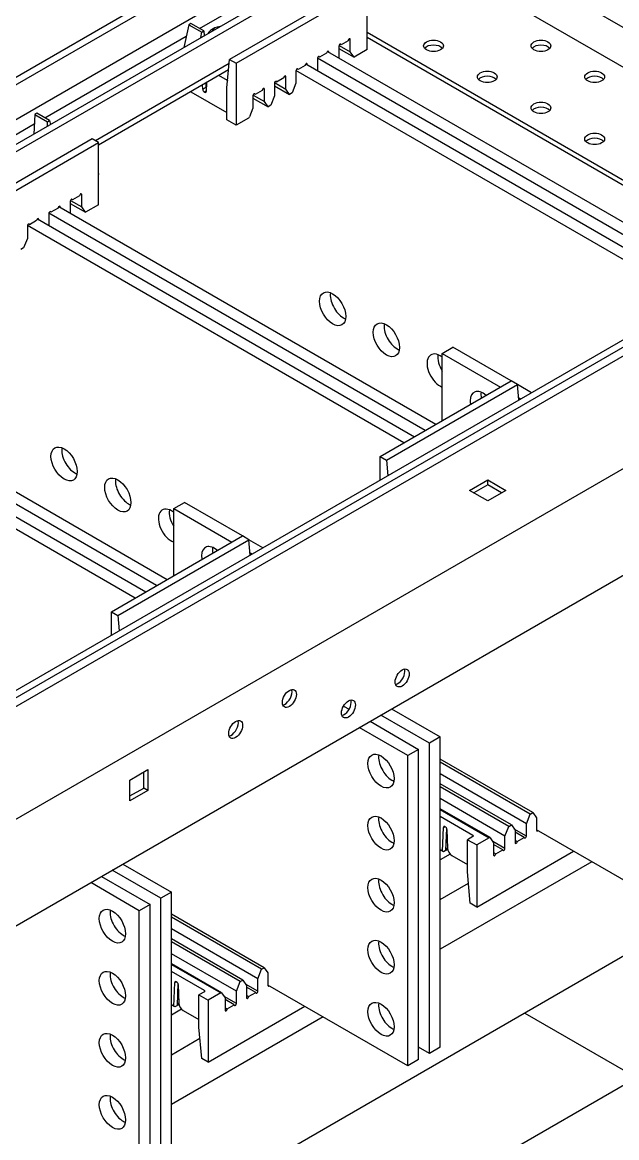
# Model space of a CAD drawing. Header units: millimetres. Extents: x -116965 to 323937, y 291661 to 566926.
# Drawn here: x -14792.5 to -14690.8, y 325545 to 325735.8 of the extents above; entities that cross this region are included whole.
import ezdxf

# ---------------------------------------------------------------- set-up
doc = ezdxf.new("R2010")
doc.units = ezdxf.units.MM
doc.layers.add('ALPHA', color=255, linetype='Continuous')

msp = doc.modelspace()

# ---------------------------------------------------------------- linework, layer by layer
at = {"layer": 'ALPHA'}
for p, q in [((-14832.422804, 325810.513784), (-14646.920411, 325703.413927)), ((-14744.8745, 325754.469458), (-14897.118832, 325666.571152)), ((-14743.771413, 325753.832591), (-14896.015746, 325665.934285)), ((-14742.668327, 325748.525363), (-14890.868008, 325662.962237)), ((-14734.94672, 325748.737652), (-14887.191053, 325660.839346)), ((-14733.843634, 325748.100785), (-14886.087967, 325660.202479)), ((-14641.037283, 325706.810553), (-14711.818672, 325747.676207)), ((-14762.156189, 325734.726571), (-14744.480334, 325744.931731)), ((-14734.579025, 325742.368979), (-14757.008452, 325729.419343)), ((-14755.905365, 325728.782476), (-14733.475938, 325741.732112)), ((-14733.475938, 325731.117656), (-14733.475938, 325741.732112)), ((-14763.994667, 325735.363438), (-14764.862748, 325731.49147)), ((-14763.626972, 325735.575728), (-14763.994667, 325735.363438)), ((-14763.994667, 325735.363438), (-14761.788494, 325734.089704)), ((-14761.420798, 325734.301993), (-14763.626972, 325735.575728)), ((-14761.927672, 325733.160193), (-14761.788494, 325734.089704)), ((-14761.788494, 325734.089704), (-14761.420798, 325734.301993)), ((-14761.420798, 325734.301993), (-14761.390157, 325733.470527)), ((-14759.545551, 325734.811487), (-14760.097094, 325734.493053)), ((-14733.475938, 325734.068475), (-14669.515302, 325697.140784)), ((-14788.630267, 325719.441755), (-14764.432035, 325733.412611)), ((-14736.730044, 325732.635523), (-14737.943439, 325731.934969)), ((-14736.546196, 325732.953957), (-14736.362348, 325732.847813)), ((-14736.362348, 325730.724921), (-14736.362348, 325732.847813)), ((-14733.475938, 325733.219318), (-14670.250693, 325696.716206)), ((-14764.862748, 325731.49147), (-14764.863766, 325731.465038)), ((-14764.840367, 325731.478548), (-14764.862748, 325731.49147)), ((-14740.406999, 325730.512632), (-14741.620394, 325729.812078)), ((-14740.271763, 325730.795445), (-14675.747741, 325693.542484)), ((-14740.223151, 325730.831066), (-14740.039303, 325730.724921)), ((-14740.039303, 325730.661235), (-14740.039303, 325730.724921)), ((-14738.311135, 325731.72268), (-14738.311135, 325729.663476)), ((-14738.311135, 325731.31171), (-14735.725481, 325729.818882)), ((-14738.288748, 325731.837129), (-14736.362348, 325730.724921)), ((-14737.943439, 325731.934969), (-14738.127287, 325732.041114)), ((-14735.725481, 325729.818882), (-14736.362348, 325730.724921)), ((-14733.475938, 325731.117656), (-14735.725481, 325729.818882)), ((-14757.07323, 325728.745076), (-14779.989422, 325715.514407)), ((-14757.472208, 325724.592155), (-14757.008452, 325729.419343)), ((-14757.008452, 325729.419343), (-14755.905365, 325728.782476)), ((-14755.905365, 325728.782476), (-14755.905365, 325718.16802)), ((-14744.083954, 325728.389741), (-14745.29735, 325727.689187)), ((-14743.948718, 325728.672554), (-14679.424696, 325691.419592)), ((-14743.900107, 325728.708175), (-14743.716259, 325728.60203)), ((-14743.716259, 325728.538344), (-14743.716259, 325728.60203)), ((-14741.98809, 325729.599789), (-14741.98809, 325727.540585)), ((-14677.586218, 325692.481038), (-14741.981547, 325729.659698)), ((-14741.620394, 325729.812078), (-14741.804242, 325729.918223)), ((-14757.180558, 325727.627914), (-14779.437879, 325714.777644)), ((-14757.362345, 325725.80246), (-14758.852342, 325726.66271)), ((-14747.577062, 325726.585284), (-14747.393214, 325726.479139)), ((-14747.393214, 325724.356248), (-14747.393214, 325726.479139)), ((-14745.665045, 325727.476898), (-14745.665045, 325725.354007)), ((-14681.263174, 325690.358147), (-14745.658502, 325727.536807)), ((-14745.29735, 325727.689187), (-14745.481197, 325727.795332)), ((-14761.616115, 325724.317195), (-14761.643173, 325725.051422)), ((-14761.064572, 325724.635628), (-14761.616115, 325724.317195)), ((-14761.09163, 325725.369856), (-14761.064572, 325724.635628)), ((-14761.077083, 325724.975117), (-14760.985167, 325724.922049)), ((-14760.969208, 325725.440536), (-14761.014393, 325723.972509)), ((-14757.471748, 325724.591889), (-14757.472208, 325724.592155)), ((-14757.471748, 325719.072372), (-14757.471748, 325724.591889)), ((-14757.355556, 325725.80638), (-14757.362345, 325725.80246)), ((-14749.342, 325725.354007), (-14749.342, 325723.231116)), ((-14749.342, 325724.943037), (-14746.756347, 325723.450209)), ((-14749.319614, 325725.468455), (-14747.393214, 325724.356248)), ((-14748.974305, 325725.566296), (-14749.158153, 325725.672441)), ((-14747.76091, 325726.26685), (-14748.974305, 325725.566296)), ((-14745.665045, 325725.354007), (-14746.301912, 325723.712577)), ((-14829.297392, 325598.118528), (-14613.092423, 325722.944525)), ((-14763.632383, 325723.902951), (-14757.471748, 325720.346107)), ((-14761.340604, 325723.853526), (-14761.01222, 325724.043119)), ((-14761.289997, 325723.824308), (-14761.340604, 325723.853526)), ((-14761.014051, 325723.983626), (-14761.289997, 325723.824308)), ((-14753.018956, 325723.231116), (-14753.018956, 325721.108225)), ((-14753.018956, 325722.820146), (-14750.433302, 325721.327318)), ((-14752.996569, 325723.345564), (-14751.070169, 325722.233357)), ((-14752.65126, 325723.443405), (-14752.835108, 325723.549549)), ((-14751.437865, 325724.143959), (-14752.65126, 325723.443405)), ((-14751.254017, 325724.462393), (-14751.070169, 325724.356248)), ((-14751.070169, 325722.233357), (-14751.070169, 325724.356248)), ((-14749.342, 325723.231116), (-14749.978868, 325721.589686)), ((-14746.756347, 325723.450209), (-14747.393214, 325724.356248)), ((-14746.301912, 325723.712577), (-14746.756347, 325723.450209)), ((-14753.018956, 325721.108225), (-14753.602751, 325719.60358)), ((-14750.433302, 325721.327318), (-14751.070169, 325722.233357)), ((-14749.978868, 325721.589686), (-14750.433302, 325721.327318)), ((-14790.361094, 325720.01647), (-14790.529867, 325716.646708)), ((-14789.993398, 325720.228759), (-14790.361094, 325720.01647)), ((-14790.361094, 325720.01647), (-14788.192247, 325718.764286)), ((-14787.824551, 325718.976575), (-14789.993398, 325720.228759)), ((-14788.192247, 325718.764286), (-14787.824551, 325718.976575)), ((-14788.169656, 325718.009377), (-14788.192247, 325718.764286)), ((-14787.824551, 325718.976575), (-14787.647147, 325718.311047)), ((-14755.905365, 325718.16802), (-14757.471748, 325719.072372)), ((-14753.761967, 325719.405512), (-14755.905365, 325718.16802)), ((-14808.11813, 325708.190432), (-14790.442275, 325718.395592)), ((-14780.540966, 325715.83284), (-14802.970393, 325702.883204)), ((-14801.867306, 325702.246337), (-14779.437879, 325715.195973)), ((-14779.437879, 325715.195973), (-14780.540966, 325715.83284)), ((-14779.437879, 325704.581517), (-14779.437879, 325715.195973)), ((-14812.604016, 325588.480603), (-14596.399046, 325713.3066)), ((-14783.90538, 325705.39883), (-14784.089228, 325705.504975)), ((-14782.691985, 325706.099385), (-14783.90538, 325705.39883)), ((-14782.508137, 325706.417818), (-14782.324289, 325706.311674)), ((-14782.324289, 325704.188783), (-14782.324289, 325706.311674)), ((-14786.36894, 325703.976493), (-14787.582335, 325703.275939)), ((-14786.233703, 325704.259306), (-14721.709682, 325667.006345)), ((-14786.185092, 325704.294927), (-14786.001244, 325704.188783)), ((-14786.001244, 325704.125096), (-14786.001244, 325704.188783)), ((-14784.273075, 325705.186541), (-14784.273075, 325703.127337)), ((-14784.273075, 325704.775571), (-14781.687422, 325703.282743)), ((-14784.250689, 325705.30099), (-14782.324289, 325704.188783)), ((-14781.687422, 325703.282743), (-14782.324289, 325704.188783)), ((-14779.437879, 325704.581517), (-14781.687422, 325703.282743)), ((-14790.045895, 325701.853602), (-14791.25929, 325701.153048)), ((-14789.910659, 325702.136415), (-14725.386637, 325664.883454)), ((-14789.862047, 325702.172036), (-14789.6782, 325702.065891)), ((-14789.6782, 325702.002205), (-14789.6782, 325702.065891)), ((-14787.950031, 325703.06365), (-14787.950031, 325701.004446)), ((-14723.548159, 325665.944899), (-14787.943487, 325703.123559)), ((-14787.582335, 325703.275939), (-14787.766183, 325703.382084)), ((-14657.73066, 325699.911157), (-14806.298037, 325614.135742)), ((-14791.626986, 325700.940759), (-14791.626986, 325698.817868)), ((-14727.225114, 325663.822008), (-14791.620443, 325701.000668)), ((-14791.25929, 325701.153048), (-14791.443138, 325701.259193)), ((-14656.627573, 325699.27429), (-14805.194951, 325613.498874)), ((-14791.626986, 325698.817868), (-14792.263853, 325697.176438)), ((-14792.263853, 325697.176438), (-14792.718287, 325696.91407)), ((-14796.388643, 325579.585689), (-14611.658411, 325686.239738)), ((-14720.62498, 325679.117439), (-14718.786502, 325680.178884)), ((-14720.62498, 325667.632598), (-14720.62498, 325679.117439)), ((-14720.62498, 325679.117439), (-14710.678816, 325673.375018)), ((-14708.840338, 325674.436464), (-14718.786502, 325680.178884)), ((-14832.195644, 325677.723167), (-14767.671622, 325640.470206)), ((-14835.872599, 325675.600276), (-14771.348578, 325638.347315)), ((-14769.5101, 325639.40876), (-14833.905428, 325676.58742)), ((-14773.187055, 325637.285869), (-14837.582384, 325674.464529)), ((-14731.269765, 325661.486828), (-14708.840338, 325674.436464)), ((-14730.166679, 325660.84996), (-14707.737252, 325673.799596)), ((-14707.737252, 325673.799596), (-14708.840338, 325674.436464)), ((-14705.347231, 325672.419717), (-14707.737252, 325673.799596)), ((-14707.509941, 325671.171075), (-14707.737252, 325673.799596)), ((-14707.54402, 325671.565143), (-14707.185708, 325671.358271)), ((-14731.269765, 325661.486828), (-14730.166679, 325660.84996)), ((-14731.269765, 325657.453335), (-14731.269765, 325661.486828)), ((-14730.166679, 325660.84996), (-14729.939369, 325658.22144)), ((-14715.936862, 325655.712564), (-14712.848219, 325657.495793)), ((-14712.848219, 325656.646636), (-14715.201471, 325655.287986)), ((-14712.848219, 325657.495793), (-14709.759577, 325655.712564)), ((-14712.848219, 325656.646636), (-14712.848219, 325657.495793)), ((-14710.494968, 325655.287986), (-14712.848219, 325656.646636)), ((-14712.848219, 325653.929335), (-14715.936862, 325655.712564)), ((-14709.759577, 325655.712564), (-14712.848219, 325653.929335)), ((-14766.58692, 325652.5813), (-14764.748443, 325653.642745)), ((-14766.58692, 325641.096459), (-14766.58692, 325652.5813)), ((-14766.58692, 325652.5813), (-14756.640757, 325646.838879)), ((-14754.802279, 325647.900325), (-14764.748443, 325653.642745)), ((-14777.231706, 325634.950689), (-14754.802279, 325647.900325)), ((-14776.128619, 325634.313822), (-14753.699192, 325647.263457)), ((-14753.699192, 325647.263457), (-14754.802279, 325647.900325)), ((-14751.309171, 325645.883578), (-14753.699192, 325647.263457)), ((-14753.471882, 325644.634936), (-14753.699192, 325647.263457)), ((-14753.505961, 325645.029004), (-14753.147649, 325644.822133)), ((-14777.231706, 325634.950689), (-14776.128619, 325634.313822)), ((-14777.231706, 325630.917196), (-14777.231706, 325634.950689)), ((-14776.128619, 325634.313822), (-14775.901309, 325631.685301)), ((-14737.510647, 325618.810976), (-14736.556138, 325618.25989)), ((-14729.302594, 325618.317837), (-14720.992675, 325613.520103)), ((-14732.979549, 325616.194946), (-14724.669631, 325611.397212)), ((-14722.831153, 325612.458658), (-14731.141072, 325617.256392)), ((-14726.508108, 325610.335767), (-14734.818027, 325615.1335)), ((-14720.992675, 325613.520103), (-14722.831153, 325612.458658)), ((-14722.831153, 325559.38638), (-14722.831153, 325612.458658)), ((-14720.992675, 325560.447825), (-14720.992675, 325613.520103)), ((-14724.669631, 325611.397212), (-14726.508108, 325610.335767)), ((-14726.508108, 325557.263489), (-14726.508108, 325610.335767)), ((-14724.669631, 325558.324934), (-14724.669631, 325611.397212)), ((-14705.120013, 325600.584892), (-14720.992675, 325609.748978)), ((-14705.574448, 325600.322525), (-14720.992675, 325609.224242)), ((-14774.069524, 325606.143057), (-14770.980882, 325607.926285)), ((-14771.716273, 325604.784406), (-14771.716273, 325607.501707)), ((-14770.980882, 325607.926285), (-14770.980882, 325604.359828)), ((-14706.211315, 325598.681094), (-14720.992675, 325607.215117)), ((-14774.069524, 325602.5766), (-14774.069524, 325606.143057)), ((-14774.069524, 325603.425756), (-14771.716273, 325604.784406)), ((-14770.980882, 325604.359828), (-14774.069524, 325602.5766)), ((-14770.980882, 325604.359828), (-14771.716273, 325604.784406)), ((-14708.796969, 325598.462001), (-14720.992675, 325605.503196)), ((-14709.251403, 325598.199633), (-14720.992675, 325604.97846)), ((-14709.88827, 325596.558203), (-14720.992675, 325602.969334)), ((-14712.450069, 325596.290705), (-14720.992675, 325601.222781)), ((-14720.992675, 325601.134848), (-14712.580069, 325596.277827)), ((-14705.574448, 325600.322525), (-14705.120013, 325600.584892)), ((-14705.120013, 325600.584892), (-14704.483146, 325599.678853)), ((-14715.370611, 325596.6877), (-14720.992675, 325599.9336)), ((-14706.211315, 325598.681094), (-14705.574448, 325600.322525)), ((-14706.211315, 325596.558203), (-14706.211315, 325598.681094)), ((-14704.483146, 325599.678853), (-14704.483146, 325597.555962)), ((-14720.590608, 325593.969661), (-14720.434216, 325598.032837)), ((-14720.434216, 325598.032837), (-14720.170684, 325598.184988)), ((-14720.158705, 325598.178373), (-14720.108098, 325598.149154)), ((-14719.89934, 325597.918265), (-14720.046695, 325594.08986)), ((-14719.832494, 325597.682714), (-14719.73817, 325594.509316)), ((-14715.370611, 325596.6877), (-14715.370611, 325596.47541)), ((-14709.88827, 325596.558203), (-14709.251403, 325598.199633)), ((-14709.251403, 325598.199633), (-14708.796969, 325598.462001)), ((-14708.796969, 325598.462001), (-14708.160101, 325597.555962)), ((-14706.211315, 325596.558203), (-14708.310786, 325597.770333)), ((-14708.160101, 325597.555962), (-14708.160101, 325595.433071)), ((-14706.579011, 325596.345914), (-14708.160101, 325597.258757)), ((-14680.546167, 325583.799628), (-14704.483146, 325597.619649)), ((-14719.76695, 325595.477569), (-14719.988362, 325595.605402)), ((-14719.777587, 325595.835443), (-14719.975118, 325595.949487)), ((-14715.370611, 325596.47541), (-14716.289849, 325595.944688)), ((-14716.289849, 325595.944688), (-14714.723467, 325595.040336)), ((-14716.289849, 325590.425171), (-14716.289849, 325595.944688)), ((-14712.580069, 325596.277827), (-14714.723467, 325595.040336)), ((-14714.723467, 325595.040336), (-14714.723467, 325584.425881)), ((-14712.420852, 325596.263607), (-14711.837057, 325595.433071)), ((-14709.88827, 325594.435312), (-14711.987741, 325595.647442)), ((-14711.837057, 325595.433071), (-14711.837057, 325593.31018)), ((-14710.255966, 325594.223023), (-14711.837057, 325595.135866)), ((-14709.88827, 325594.435312), (-14709.88827, 325596.558203)), ((-14708.160101, 325595.857649), (-14707.792406, 325595.64536)), ((-14707.792406, 325595.64536), (-14706.579011, 325596.345914)), ((-14720.422747, 325593.872746), (-14720.992675, 325594.201794)), ((-14719.269688, 325593.477019), (-14720.992675, 325592.482252)), ((-14719.709251, 325594.284683), (-14720.422747, 325593.872746)), ((-14719.715267, 325594.313438), (-14720.031072, 325594.495768)), ((-14719.003227, 325593.265475), (-14716.289849, 325591.698905)), ((-14714.723467, 325584.425881), (-14698.177168, 325593.978891)), ((-14711.837057, 325593.734758), (-14711.469361, 325593.522469)), ((-14711.469361, 325593.522469), (-14710.255966, 325594.223023)), ((-14775.264535, 325591.781698), (-14766.954616, 325586.983964)), ((-14695.051756, 325592.174433), (-14720.992675, 325577.197436)), ((-14778.94149, 325589.658807), (-14770.631571, 325584.861073)), ((-14768.793094, 325585.922519), (-14777.103013, 325590.720253)), ((-14716.289849, 325590.425702), (-14716.290309, 325590.425436)), ((-14716.290309, 325590.425436), (-14716.289849, 325590.425171)), ((-14715.826553, 325585.062748), (-14716.290309, 325590.425436)), ((-14772.470049, 325583.799628), (-14780.779968, 325588.597362)), ((-14720.992675, 325585.689001), (-14716.123805, 325588.500044)), ((-14766.954616, 325586.983964), (-14768.793094, 325585.922519)), ((-14768.793094, 325532.850241), (-14768.793094, 325585.922519)), ((-14766.954616, 325533.911687), (-14766.954616, 325586.983964)), ((-14770.631571, 325584.861073), (-14772.470049, 325583.799628)), ((-14772.470049, 325530.72735), (-14772.470049, 325583.799628)), ((-14770.631571, 325531.788795), (-14770.631571, 325584.861073)), ((-14714.723467, 325584.425881), (-14715.826553, 325585.062748)), ((-14679.461466, 325581.878411), (-14784.806234, 325521.057581)), ((-14751.081954, 325574.048753), (-14766.954616, 325583.212839)), ((-14751.536389, 325573.786386), (-14766.954616, 325582.688103)), ((-14752.173256, 325572.144955), (-14766.954616, 325580.678978)), ((-14754.758909, 325571.925862), (-14766.954616, 325578.967057)), ((-14755.213344, 325571.663495), (-14766.954616, 325578.442321)), ((-14755.850211, 325570.022064), (-14766.954616, 325576.433195)), ((-14758.412009, 325569.754566), (-14766.954616, 325574.686642)), ((-14766.954616, 325574.598709), (-14758.542009, 325569.741689)), ((-14752.173256, 325572.144955), (-14751.536389, 325573.786386)), ((-14751.536389, 325573.786386), (-14751.081954, 325574.048753)), ((-14751.081954, 325574.048753), (-14750.445087, 325573.142714)), ((-14761.332551, 325570.151561), (-14766.954616, 325573.397461)), ((-14755.213344, 325571.663495), (-14754.758909, 325571.925862)), ((-14754.758909, 325571.925862), (-14754.122042, 325571.019823)), ((-14752.173256, 325570.022064), (-14752.173256, 325572.144955)), ((-14750.445087, 325573.142714), (-14750.445087, 325571.019823)), ((-14766.552549, 325567.433522), (-14766.396157, 325571.496698)), ((-14766.396157, 325571.496698), (-14766.132625, 325571.648849)), ((-14766.120646, 325571.642234), (-14766.070039, 325571.613016)), ((-14765.86128, 325571.382126), (-14766.008636, 325567.553721)), ((-14765.794435, 325571.146575), (-14765.700111, 325567.973177)), ((-14761.332551, 325569.939272), (-14762.25179, 325569.408549)), ((-14761.332551, 325570.151561), (-14761.332551, 325569.939272)), ((-14755.850211, 325570.022064), (-14755.213344, 325571.663495)), ((-14755.850211, 325567.899173), (-14755.850211, 325570.022064)), ((-14752.173256, 325570.022064), (-14754.272727, 325571.234194)), ((-14754.122042, 325571.019823), (-14754.122042, 325568.896932)), ((-14752.540951, 325569.809775), (-14754.122042, 325570.722618)), ((-14726.508108, 325557.263489), (-14750.445087, 325571.08351)), ((-14765.728891, 325568.941431), (-14765.950302, 325569.069263)), ((-14765.739528, 325569.299304), (-14765.937059, 325569.413348)), ((-14762.25179, 325569.408549), (-14760.685407, 325568.504197)), ((-14762.25179, 325563.889032), (-14762.25179, 325569.408549)), ((-14758.542009, 325569.741689), (-14760.685407, 325568.504197)), ((-14760.685407, 325568.504197), (-14760.685407, 325557.889742)), ((-14758.382792, 325569.727468), (-14757.798997, 325568.896932)), ((-14755.850211, 325567.899173), (-14757.949682, 325569.111303)), ((-14757.798997, 325568.896932), (-14757.798997, 325566.774041)), ((-14756.217907, 325567.686884), (-14757.798997, 325568.599727)), ((-14754.122042, 325569.32151), (-14753.754347, 325569.109221)), ((-14753.754347, 325569.109221), (-14752.540951, 325569.809775)), ((-14766.384688, 325567.336607), (-14766.954616, 325567.665655)), ((-14765.231629, 325566.94088), (-14766.954616, 325565.946113)), ((-14765.671192, 325567.748544), (-14766.384688, 325567.336607)), ((-14765.677207, 325567.777299), (-14765.993012, 325567.959629)), ((-14764.965168, 325566.729336), (-14762.25179, 325565.162767)), ((-14760.685407, 325557.889742), (-14744.139109, 325567.442752)), ((-14757.798997, 325567.198619), (-14757.431302, 325566.98633)), ((-14757.431302, 325566.98633), (-14756.217907, 325567.686884)), ((-14706.487087, 325566.275162), (-14687.366919, 325555.236128)), ((-14741.013697, 325565.638294), (-14766.954616, 325550.661297)), ((-14762.25179, 325563.889563), (-14762.25225, 325563.889297)), ((-14762.25225, 325563.889297), (-14762.25179, 325563.889032)), ((-14761.788494, 325558.526609), (-14762.25225, 325563.889297)), ((-14766.954616, 325559.152862), (-14762.085746, 325561.963906)), ((-14722.831153, 325559.38638), (-14724.669631, 325560.447825)), ((-14720.992675, 325560.447825), (-14722.831153, 325559.38638)), ((-14760.685407, 325557.889742), (-14761.788494, 325558.526609)), ((-14683.689964, 325557.359019), (-14749.875159, 325519.146979)), ((-14724.669631, 325558.324934), (-14726.508108, 325557.263489))]:
    msp.add_line(p, q, dxfattribs=at)
for centre, major_axis, start_param, end_param in [((-14758.479234, 325733.558981), (-2.288, 0), 5.4977871438, 6.048268686), ((-14758.479234, 325734.195848), (-1.508, 0), 4.8150711722, 6.1805031154), ((-14736.546196, 325732.741668), (0.13, 0.225167), 5.4977871438, 8.6393797974), ((-14722.114147, 325731.754524), (-1.69, 0), 2.3561944902, 8.6393797974), ((-14703.72937, 325731.754524), (-1.69, 0), 2.3561944902, 8.6393797974), ((-14740.223151, 325730.618777), (0.13, 0.225167), 5.4977871438, 8.6393797974), ((-14738.127287, 325731.828825), (0.13, 0.225167), 5.4977871438, 8.6393797974), ((-14722.114147, 325730.905367), (-1.69, 0), 3.5917893435, 5.8329886172), ((-14703.72937, 325730.905367), (-1.69, 0), 3.5917893435, 5.8329886172), ((-14743.900107, 325728.495886), (0.13, 0.225167), 5.4977871438, 8.6393797974), ((-14741.804242, 325729.705934), (0.13, 0.225167), 5.4977871438, 8.6393797974), ((-14747.577062, 325726.372995), (0.13, 0.225167), 5.4977871438, 8.6393797974), ((-14745.481197, 325727.583043), (0.13, 0.225167), 5.4977871438, 8.6393797974), ((-14712.921758, 325726.447296), (-1.69, 0), 2.3561944902, 8.6393797974), ((-14712.921758, 325725.598139), (-1.69, 0), 3.5917893435, 5.8329886172), ((-14694.536982, 325726.447296), (-1.69, 0), 2.3561944902, 8.6393797974), ((-14694.536982, 325725.598139), (-1.69, 0), 3.5917893435, 5.8329886172), ((-14760.789061, 325724.490394), (-0.195, 0.33775), 0.8288490588, 1.4798786113), ((-14757.362345, 325727.076194), (-0.78, 1.351), 2.3561944902, 2.3617043931), ((-14751.254017, 325724.250104), (0.13, 0.225167), 5.4977871438, 8.6393797974), ((-14749.158153, 325725.460151), (0.13, 0.225167), 5.4977871438, 8.6393797974), ((-14761.340604, 325724.17196), (-0.195, 0.33775), 0.8288490588, 2.3561944902), ((-14761.289997, 325724.142742), (-0.195, 0.33775), 2.3561944902, 3.8920842319), ((-14752.835108, 325723.33726), (0.13, 0.225167), 5.4977871438, 8.6393797974), ((-14703.72937, 325721.140068), (-1.69, 0), 2.3561944902, 8.6393797974), ((-14703.72937, 325720.290912), (-1.69, 0), 3.5917893435, 5.8329886172), ((-14753.761967, 325719.617801), (0.13, 0.225167), 3.926990817, 4.9741883682), ((-14694.536982, 325715.83284), (-1.69, 0), 2.3561944902, 8.6393797974), ((-14694.536982, 325714.983684), (-1.69, 0), 3.5917893435, 5.8329886172), ((-14781.662437, 325711.173094), (-1.586, 2.747033), 3.7988663185, 4.0551153155), ((-14784.089228, 325705.292686), (0.13, 0.225167), 5.4977871438, 8.6393797974), ((-14782.508137, 325706.205529), (0.13, 0.225167), 5.4977871438, 8.6393797974), ((-14786.185092, 325704.082638), (0.13, 0.225167), 5.4977871438, 8.6393797974), ((-14789.862047, 325701.959747), (0.13, 0.225167), 5.4977871438, 8.6393797974), ((-14787.766183, 325703.169795), (0.13, 0.225167), 5.4977871438, 8.6393797974), ((-14791.443138, 325701.046904), (0.13, 0.225167), 5.4977871438, 8.6393797974), ((-14739.377452, 325686.759847), (-1.586, 2.747033), 0.7853981634, 7.0685834706), ((-14737.538974, 325687.821292), (-1.586, 2.747033), 0.6182324985, 2.3561944902), ((-14737.538974, 325687.821292), (-1.586, 2.747033), 2.3561944902, 2.5233601551), ((-14730.185063, 325681.452619), (-1.586, 2.747033), 0.7853981634, 7.0685834706), ((-14728.346586, 325682.514064), (-1.586, 2.747033), 0.6182324985, 2.3561944902), ((-14728.346586, 325682.514064), (-1.586, 2.747033), 2.3561944902, 2.5233601551), ((-14720.992675, 325676.145391), (-1.586, 2.747033), 5.4977871438, 8.8040575241), ((-14719.154198, 325677.206837), (-1.586, 2.747033), 0.6182324985, 1.6410351767), ((-14720.992675, 325676.145391), (-1.586, 2.747033), 5.333109417, 5.4977871438), ((-14713.638765, 325669.776718), (-1.56, 2.701999), 5.2644433549, 7.0685834706), ((-14713.638765, 325669.776718), (-1.56, 2.701999), 0.7853981634, 1.0187419523), ((-14711.800287, 325670.838163), (-1.56, 2.701999), 0.6301372461, 1.0187419523), ((-14785.339392, 325660.223708), (-1.586, 2.747033), 0.7853981634, 7.0685834706), ((-14783.500915, 325661.285153), (-1.586, 2.747033), 0.6182324985, 2.3561944902), ((-14783.500915, 325661.285153), (-1.586, 2.747033), 2.3561944902, 2.5233601551), ((-14776.147004, 325654.91648), (-1.586, 2.747033), 0.7853981634, 7.0685834706), ((-14774.308527, 325655.977925), (-1.586, 2.747033), 0.6182324985, 2.3561944902), ((-14774.308527, 325655.977925), (-1.586, 2.747033), 2.3561944902, 2.5233601551), ((-14766.954616, 325649.609252), (-1.586, 2.747033), 5.4977871438, 8.8040575241), ((-14765.116138, 325650.670698), (-1.586, 2.747033), 0.6182324985, 1.6410351767), ((-14766.954616, 325649.609252), (-1.586, 2.747033), 5.333109417, 5.4977871438), ((-14759.600705, 325643.240579), (-1.56, 2.701999), 5.2644433549, 7.0685834706), ((-14759.600705, 325643.240579), (-1.56, 2.701999), 0.7853981634, 1.0187419523), ((-14757.762228, 325644.302024), (-1.56, 2.701999), 0.6301372461, 1.0187419523), ((-14727.482501, 325623.61445), (0.845, 1.463583), 2.3561944902, 8.6393797974), ((-14728.217892, 325624.039029), (0.845, 1.463583), 3.5917893435, 5.4977871438), ((-14728.217892, 325624.039029), (0.845, 1.463583), 5.4977871438, 5.8329886172), ((-14746.786516, 325620.11168), (0.845, 1.463583), 2.3561944902, 8.6393797974), ((-14747.521907, 325620.536258), (0.845, 1.463583), 5.4977871438, 5.8329886172), ((-14747.521907, 325620.536258), (0.845, 1.463583), 3.5917893435, 5.4977871438), ((-14736.674889, 325618.307223), (0.845, 1.463583), 2.3561944902, 8.6393797974), ((-14737.41028, 325618.731801), (0.845, 1.463583), 5.4977871438, 5.8329886172), ((-14737.41028, 325618.731801), (0.845, 1.463583), 3.5917893435, 5.4977871438), ((-14755.978905, 325614.804452), (0.845, 1.463583), 2.3561944902, 8.6393797974), ((-14756.714296, 325615.229031), (0.845, 1.463583), 3.5917893435, 5.4977871438), ((-14756.714296, 325615.229031), (0.845, 1.463583), 5.4977871438, 5.8329886172), ((-14731.104302, 325607.682153), (-1.586, 2.747033), 0.7853981634, 7.0685834706), ((-14729.265825, 325608.743598), (-1.586, 2.747033), 0.6182324985, 2.3561944902), ((-14729.265825, 325608.743598), (-1.586, 2.747033), 2.3561944902, 2.5233601551), ((-14731.104302, 325597.067697), (-1.586, 2.747033), 0.7853981634, 7.0685834706), ((-14729.265825, 325598.129143), (-1.586, 2.747033), 0.6182324985, 2.3561944902), ((-14720.158705, 325597.859939), (-0.195, 0.33775), 5.4977871438, 7.0251325752), ((-14720.108098, 325597.830721), (-0.195, 0.33775), 3.961897402, 5.4977871438), ((-14715.554458, 325596.581555), (-0.26, 0), 2.3561944902, 3.926990817), ((-14704.299298, 325597.662107), (0.13, 0.225167), 2.3561944902, 4.194583212), ((-14729.265825, 325598.129143), (-1.586, 2.747033), 2.3561944902, 2.5233601551), ((-14712.580069, 325596.065538), (0.13, 0.225167), 6.0213859194, 7.0685834706), ((-14707.976254, 325595.539215), (0.13, 0.225167), 2.3561944902, 5.4977871438), ((-14706.395163, 325596.452059), (0.13, 0.225167), 2.3561944902, 5.4977871438), ((-14719.003227, 325594.114631), (-0.52, 0.900666), 0.8203047484, 2.3561944902), ((-14711.653209, 325593.416324), (0.13, 0.225167), 2.3561944902, 5.4977871438), ((-14710.072118, 325594.329168), (0.13, 0.225167), 2.3561944902, 5.4977871438), ((-14731.104302, 325586.453242), (-1.586, 2.747033), 0.7853981634, 7.0685834706), ((-14729.265825, 325587.514687), (-1.586, 2.747033), 0.6182324985, 2.3561944902), ((-14777.066243, 325581.146014), (-1.586, 2.747033), 0.7853981634, 7.0685834706), ((-14775.227765, 325582.207459), (-1.586, 2.747033), 0.6182324985, 2.3561944902), ((-14729.265825, 325587.514687), (-1.586, 2.747033), 2.3561944902, 2.5233601551), ((-14775.227765, 325582.207459), (-1.586, 2.747033), 2.3561944902, 2.5233601551), ((-14731.104302, 325575.838786), (-1.586, 2.747033), 0.7853981634, 7.0685834706), ((-14729.265825, 325576.900232), (-1.586, 2.747033), 0.6182324985, 2.3561944902), ((-14777.066243, 325570.531558), (-1.586, 2.747033), 0.7853981634, 7.0685834706), ((-14729.265825, 325576.900232), (-1.586, 2.747033), 2.3561944902, 2.5233601551), ((-14775.227765, 325571.593004), (-1.586, 2.747033), 0.6182324985, 2.3561944902), ((-14766.120646, 325571.3238), (-0.195, 0.33775), 5.4977871438, 7.0251325752), ((-14766.070039, 325571.294582), (-0.195, 0.33775), 3.961897402, 5.4977871438), ((-14761.516399, 325570.045416), (-0.26, 0), 2.3561944902, 3.926990817), ((-14752.357104, 325569.91592), (0.13, 0.225167), 2.3561944902, 5.4977871438), ((-14750.261239, 325571.125968), (0.13, 0.225167), 2.3561944902, 4.194583212), ((-14775.227765, 325571.593004), (-1.586, 2.747033), 2.3561944902, 2.5233601551), ((-14758.542009, 325569.529399), (0.13, 0.225167), 6.0213859194, 7.0685834706), ((-14753.938194, 325569.003077), (0.13, 0.225167), 2.3561944902, 5.4977871438), ((-14731.104302, 325565.22433), (-1.586, 2.747033), 0.7853981634, 7.0685834706), ((-14729.265825, 325566.285776), (-1.586, 2.747033), 0.6182324985, 2.3561944902), ((-14764.965168, 325567.578492), (-0.52, 0.900666), 0.8203047484, 2.3561944902), ((-14757.61515, 325566.880185), (0.13, 0.225167), 2.3561944902, 5.4977871438), ((-14756.034059, 325567.793029), (0.13, 0.225167), 2.3561944902, 5.4977871438), ((-14777.066243, 325559.917103), (-1.586, 2.747033), 0.7853981634, 7.0685834706), ((-14775.227765, 325560.978548), (-1.586, 2.747033), 0.6182324985, 2.3561944902), ((-14729.265825, 325566.285776), (-1.586, 2.747033), 2.3561944902, 2.5233601551), ((-14775.227765, 325560.978548), (-1.586, 2.747033), 2.3561944902, 2.5233601551), ((-14777.066243, 325549.302647), (-1.586, 2.747033), 0.7853981634, 7.0685834706), ((-14775.227765, 325550.364093), (-1.586, 2.747033), 0.6182324985, 2.3561944902), ((-14775.227765, 325550.364093), (-1.586, 2.747033), 2.3561944902, 2.5233601551)]:
    msp.add_ellipse(centre, major_axis=major_axis, ratio=0.5773502692, start_param=start_param, end_param=end_param, dxfattribs=at)

doc.saveas('drawing.dxf')
